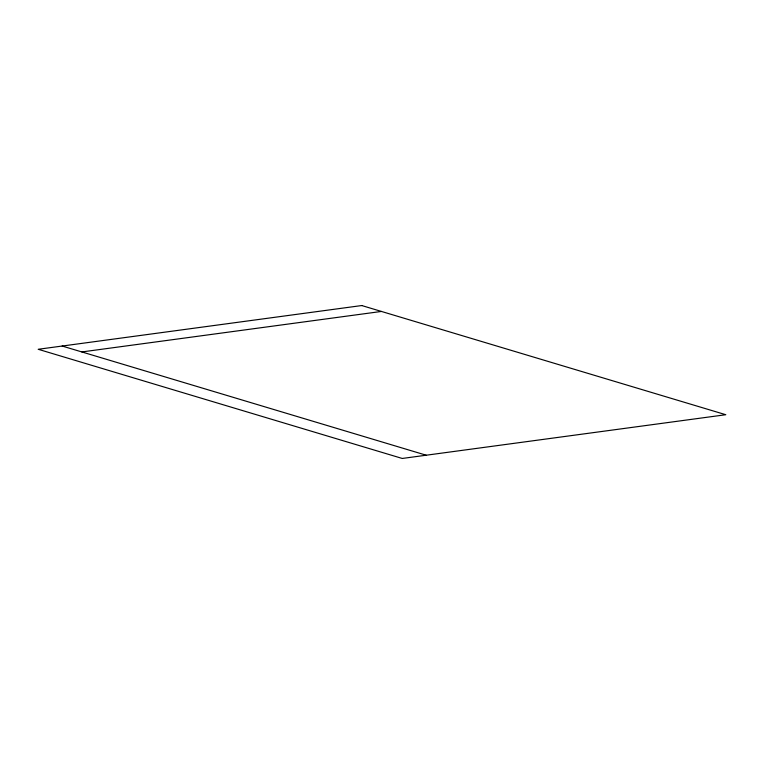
<?xml version="1.0" encoding="UTF-8"?>
<svg xmlns="http://www.w3.org/2000/svg" width="764" height="764" viewBox="0 0 764 764"><rect width="100%" height="100%" fill="white"/><g stroke="black" fill="none" stroke-linecap="round" stroke-linejoin="round"><path stroke-width="1.15" d="M81.844 351.946L381.427 311.445M62.17 346.044L426.216 455.22M361.754 305.543L38.2 349.282L402.246 458.457L725.8 414.718L361.754 305.543"/></g></svg>
